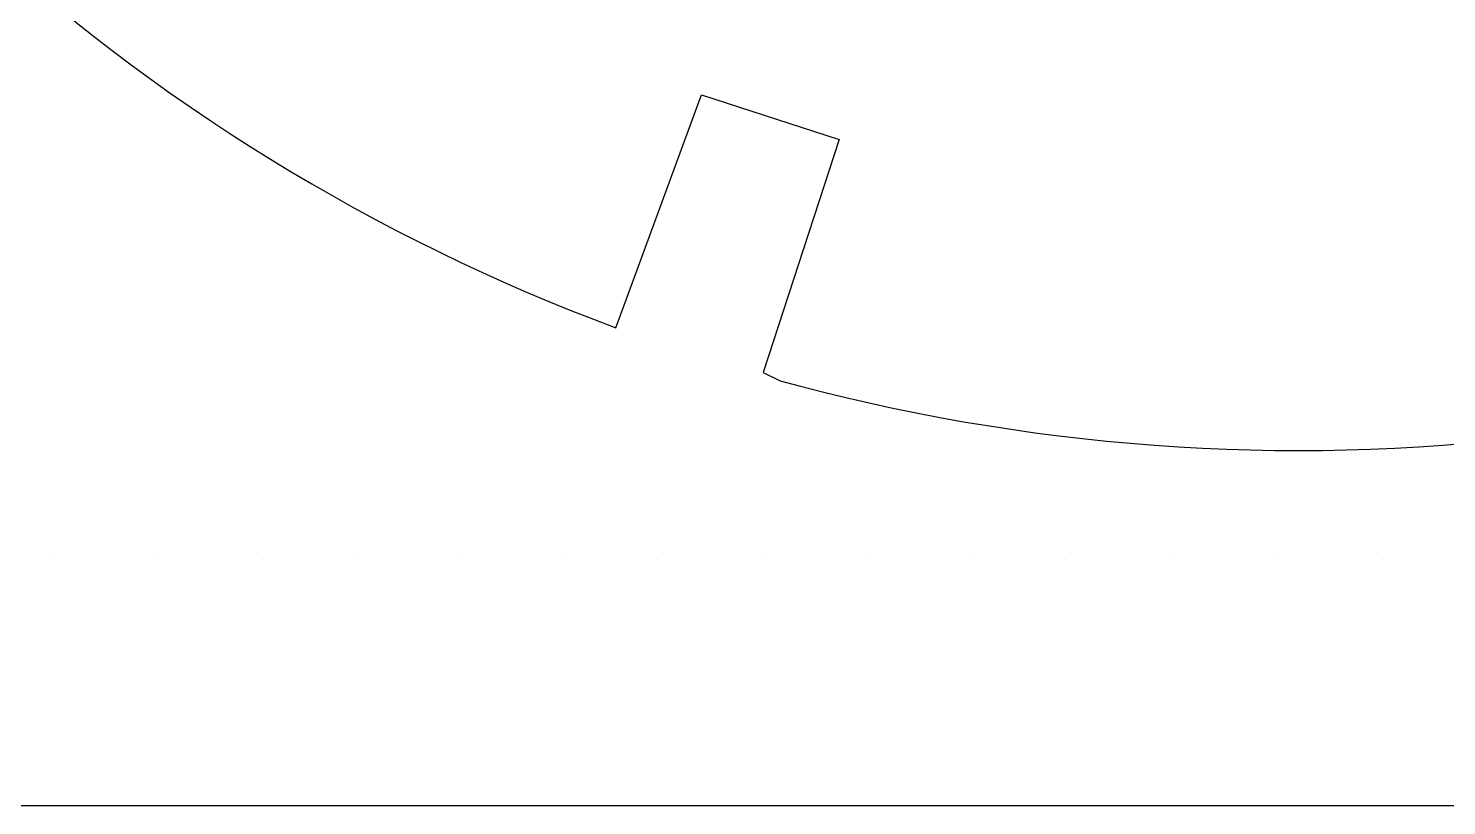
# Model space of a CAD drawing. Header units: metres. Extents: x 0 to 18, y 0 to 24.
# Drawn here: x 11.305 to 13.045, y 0 to 0.954 of the extents above; entities that cross this region are included whole.
import ezdxf

# ---------------------------------------------------------------- set-up
doc = ezdxf.new("R2010")
doc.units = ezdxf.units.M

msp = doc.modelspace()

# ---------------------------------------------------------------- linework, layer by layer
at = {"layer": 'annotation', "color": 1}
for p, q in [((11.334045, 0.310738), (11.334045, 0.310738)), ((11.334045, 0.310738), (11.334045, 0.310738)), ((11.334045, 0.310738), (11.334045, 0.310738)), ((11.334045, 0.310738), (11.334045, 0.310738)), ((11.334045, 0.310738), (11.334045, 0.310738)), ((11.334045, 0.310738), (11.334045, 0.310738)), ((11.334045, 0.310738), (11.334045, 0.310738)), ((11.334045, 0.310738), (11.334045, 0.310738)), ((11.334045, 0.310738), (11.334045, 0.310738)), ((11.334045, 0.310738), (11.334045, 0.310738)), ((11.334045, 0.310738), (11.334045, 0.310738)), ((11.334045, 0.310738), (11.334045, 0.310738)), ((11.334045, 0.310738), (11.334045, 0.310738)), ((11.334045, 0.310738), (11.334045, 0.310738)), ((11.334045, 0.310738), (11.334045, 0.310738)), ((11.334045, 0.310738), (11.334045, 0.310738)), ((11.334045, 0.310738), (11.334045, 0.310738)), ((11.334045, 0.310738), (11.334045, 0.310738)), ((11.334045, 0.310738), (11.334045, 0.310738)), ((11.334045, 0.310738), (11.334045, 0.310738)), ((11.334045, 0.310738), (11.334045, 0.310738)), ((11.334045, 0.310738), (11.334045, 0.310738)), ((11.334045, 0.310738), (11.334045, 0.310738)), ((11.334045, 0.310738), (11.334045, 0.310738)), ((11.334045, 0.310738), (11.334045, 0.310738)), ((11.334045, 0.310738), (11.334045, 0.310738)), ((11.334045, 0.310738), (11.334045, 0.310738)), ((11.334045, 0.310738), (11.334045, 0.310738)), ((11.334045, 0.310738), (11.334045, 0.310738)), ((11.334045, 0.310738), (11.334045, 0.310738)), ((11.334045, 0.310738), (11.334045, 0.310738)), ((11.334045, 0.310738), (11.334045, 0.310738)), ((11.334045, 0.310738), (11.334045, 0.310738)), ((11.334045, 0.310738), (11.334045, 0.310738)), ((11.334045, 0.310738), (11.334045, 0.310738)), ((11.334045, 0.310738), (11.334045, 0.310738)), ((11.334045, 0.310738), (11.334045, 0.310738)), ((11.334045, 0.310738), (11.334045, 0.310738)), ((11.334045, 0.310738), (11.334045, 0.310738)), ((11.334045, 0.310738), (11.334045, 0.310738)), ((11.334045, 0.310738), (11.334045, 0.310738)), ((11.334045, 0.310738), (11.334045, 0.310738)), ((11.334045, 0.310738), (11.334045, 0.310738)), ((11.334045, 0.310738), (11.334045, 0.310738)), ((11.334045, 0.310738), (11.334045, 0.310738)), ((11.334045, 0.310738), (11.334045, 0.310738)), ((11.334045, 0.310738), (11.334045, 0.310738)), ((11.334045, 0.310738), (11.334045, 0.310738)), ((11.334045, 0.310738), (11.334045, 0.310738)), ((11.334045, 0.310738), (11.334045, 0.310738)), ((11.334045, 0.310738), (11.334045, 0.310738)), ((11.334045, 0.310738), (11.334045, 0.310738)), ((11.334045, 0.310738), (11.334045, 0.310738)), ((11.334045, 0.310738), (11.334045, 0.310738)), ((11.334045, 0.310738), (11.334045, 0.310738)), ((11.334045, 0.310738), (11.334045, 0.310738)), ((11.334045, 0.310738), (11.334045, 0.310738)), ((11.334045, 0.310738), (11.334045, 0.310738)), ((11.334045, 0.310738), (11.334045, 0.310738)), ((11.334045, 0.310738), (11.334045, 0.310738)), ((11.334045, 0.310738), (11.334045, 0.310738)), ((11.334045, 0.310738), (11.334045, 0.310738)), ((11.334045, 0.310738), (11.334045, 0.310738)), ((11.334045, 0.310738), (11.334045, 0.310738)), ((11.334045, 0.310738), (11.334045, 0.310738)), ((11.334045, 0.310738), (11.334045, 0.310738)), ((11.334045, 0.310738), (11.334045, 0.310738)), ((11.334045, 0.310738), (11.334045, 0.310738)), ((11.334045, 0.310738), (11.334045, 0.310738)), ((11.334045, 0.310738), (11.334045, 0.310738)), ((11.334045, 0.310738), (11.334045, 0.310738)), ((11.334045, 0.310738), (11.334045, 0.310738)), ((11.334045, 0.310738), (11.334045, 0.310738)), ((11.334045, 0.310738), (11.334045, 0.310738)), ((11.334045, 0.310738), (11.334045, 0.310738)), ((11.334045, 0.310738), (11.334045, 0.310738)), ((11.334045, 0.310738), (11.334045, 0.310738)), ((11.334045, 0.310738), (11.334045, 0.310738)), ((11.334045, 0.310738), (11.334045, 0.310738)), ((11.334045, 0.310738), (11.334045, 0.310738)), ((11.334045, 0.310738), (11.334045, 0.310738)), ((11.334045, 0.310738), (11.334045, 0.310738)), ((11.334045, 0.310738), (11.334045, 0.310738)), ((11.334045, 0.310738), (11.334045, 0.310738)), ((11.334045, 0.310738), (11.334045, 0.310738)), ((11.334045, 0.310738), (11.334045, 0.310738)), ((11.334045, 0.310738), (11.334045, 0.310738)), ((11.334045, 0.310738), (11.334045, 0.310738)), ((11.334045, 0.310738), (11.334045, 0.310738)), ((11.334045, 0.310738), (11.334045, 0.310738)), ((11.334045, 0.310738), (11.334045, 0.310738)), ((11.334045, 0.310738), (11.334045, 0.310738)), ((11.334045, 0.310738), (11.334045, 0.310738)), ((11.334045, 0.310738), (11.334045, 0.310738)), ((11.334045, 0.310738), (11.334045, 0.310738)), ((11.334045, 0.310738), (11.334045, 0.310738)), ((11.459045, 0.310738), (11.459045, 0.310738)), ((11.459045, 0.310738), (11.459045, 0.310738)), ((11.459045, 0.310738), (11.459045, 0.310738)), ((11.459045, 0.310738), (11.459045, 0.310738)), ((11.459045, 0.310738), (11.459045, 0.310738)), ((11.459045, 0.310738), (11.459045, 0.310738)), ((11.459045, 0.310738), (11.459045, 0.310738)), ((11.459045, 0.310738), (11.459045, 0.310738)), ((11.459045, 0.310738), (11.459045, 0.310738)), ((11.459045, 0.310738), (11.459045, 0.310738)), ((11.459045, 0.310738), (11.459045, 0.310738)), ((11.459045, 0.310738), (11.459045, 0.310738)), ((11.584045, 0.310738), (11.584045, 0.310738)), ((11.584045, 0.310738), (11.584045, 0.310738)), ((11.584045, 0.310738), (11.584045, 0.310738)), ((11.584045, 0.310738), (11.584045, 0.310738)), ((11.584045, 0.310738), (11.584045, 0.310738)), ((11.584045, 0.310738), (11.584045, 0.310738)), ((11.584045, 0.310738), (11.584045, 0.310738)), ((11.584045, 0.310738), (11.584045, 0.310738)), ((11.584045, 0.310738), (11.584045, 0.310738)), ((11.584045, 0.310738), (11.584045, 0.310738)), ((11.584045, 0.310738), (11.584045, 0.310738)), ((11.584045, 0.310738), (11.584045, 0.310738)), ((11.584045, 0.310738), (11.584045, 0.310738)), ((11.584045, 0.310738), (11.584045, 0.310738)), ((11.584045, 0.310738), (11.584045, 0.310738)), ((11.584045, 0.310738), (11.584045, 0.310738)), ((11.584045, 0.310738), (11.584045, 0.310738)), ((11.584045, 0.310738), (11.584045, 0.310738)), ((11.584045, 0.310738), (11.584045, 0.310738)), ((11.584045, 0.310738), (11.584045, 0.310738)), ((11.584045, 0.310738), (11.584045, 0.310738)), ((11.584045, 0.310738), (11.584045, 0.310738)), ((11.584045, 0.310738), (11.584045, 0.310738)), ((11.584045, 0.310738), (11.584045, 0.310738)), ((11.584045, 0.310738), (11.584045, 0.310738)), ((11.584045, 0.310738), (11.584045, 0.310738)), ((11.584045, 0.310738), (11.584045, 0.310738)), ((11.584045, 0.310738), (11.584045, 0.310738)), ((11.584045, 0.310738), (11.584045, 0.310738)), ((11.584045, 0.310738), (11.584045, 0.310738)), ((11.584045, 0.310738), (11.584045, 0.310738)), ((11.584045, 0.310738), (11.584045, 0.310738)), ((11.584045, 0.310738), (11.584045, 0.310738)), ((11.584045, 0.310738), (11.584045, 0.310738)), ((11.584045, 0.310738), (11.584045, 0.310738)), ((11.584045, 0.310738), (11.584045, 0.310738)), ((11.584045, 0.310738), (11.584045, 0.310738)), ((11.584045, 0.310738), (11.584045, 0.310738)), ((11.584045, 0.310738), (11.584045, 0.310738)), ((11.584045, 0.310738), (11.584045, 0.310738)), ((11.584045, 0.310738), (11.584045, 0.310738)), ((11.584045, 0.310738), (11.584045, 0.310738)), ((11.584045, 0.310738), (11.584045, 0.310738)), ((11.584045, 0.310738), (11.584045, 0.310738)), ((11.584045, 0.310738), (11.584045, 0.310738)), ((11.584045, 0.310738), (11.584045, 0.310738)), ((11.584045, 0.310738), (11.584045, 0.310738)), ((11.584045, 0.310738), (11.584045, 0.310738)), ((11.584045, 0.310738), (11.584045, 0.310738)), ((11.584045, 0.310738), (11.584045, 0.310738)), ((11.584045, 0.310738), (11.584045, 0.310738)), ((11.584045, 0.310738), (11.584045, 0.310738)), ((11.584045, 0.310738), (11.584045, 0.310738)), ((11.584045, 0.310738), (11.584045, 0.310738)), ((11.584045, 0.310738), (11.584045, 0.310738)), ((11.584045, 0.310738), (11.584045, 0.310738)), ((11.584045, 0.310738), (11.584045, 0.310738)), ((11.584045, 0.310738), (11.584045, 0.310738)), ((11.584045, 0.310738), (11.584045, 0.310738)), ((11.584045, 0.310738), (11.584045, 0.310738)), ((11.584045, 0.310738), (11.584045, 0.310738)), ((11.584045, 0.310738), (11.584045, 0.310738)), ((11.584045, 0.310738), (11.584045, 0.310738)), ((11.584045, 0.310738), (11.584045, 0.310738)), ((11.584045, 0.310738), (11.584045, 0.310738)), ((11.584045, 0.310738), (11.584045, 0.310738)), ((11.584045, 0.310738), (11.584045, 0.310738)), ((11.584045, 0.310738), (11.584045, 0.310738)), ((11.584045, 0.310738), (11.584045, 0.310738)), ((11.584045, 0.310738), (11.584045, 0.310738)), ((11.584045, 0.310738), (11.584045, 0.310738)), ((11.584045, 0.310738), (11.584045, 0.310738)), ((11.584045, 0.310738), (11.584045, 0.310738)), ((11.584045, 0.310738), (11.584045, 0.310738)), ((11.584045, 0.310738), (11.584045, 0.310738)), ((11.584045, 0.310738), (11.584045, 0.310738)), ((11.709045, 0.310738), (11.709045, 0.310738)), ((11.709045, 0.310738), (11.709045, 0.310738)), ((11.709045, 0.310738), (11.709045, 0.310738)), ((11.709045, 0.310738), (11.709045, 0.310738)), ((11.709045, 0.310738), (11.709045, 0.310738)), ((11.709045, 0.310738), (11.709045, 0.310738)), ((11.709045, 0.310738), (11.709045, 0.310738)), ((11.709045, 0.310738), (11.709045, 0.310738)), ((11.709045, 0.310738), (11.709045, 0.310738)), ((11.709045, 0.310738), (11.709045, 0.310738)), ((11.709045, 0.310738), (11.709045, 0.310738)), ((11.709045, 0.310738), (11.709045, 0.310738)), ((11.709045, 0.310738), (11.709045, 0.310738)), ((11.709045, 0.310738), (11.709045, 0.310738)), ((11.709045, 0.310738), (11.709045, 0.310738)), ((11.709045, 0.310738), (11.709045, 0.310738)), ((11.709045, 0.310738), (11.709045, 0.310738)), ((11.709045, 0.310738), (11.709045, 0.310738)), ((11.709045, 0.310738), (11.709045, 0.310738)), ((11.709045, 0.310738), (11.709045, 0.310738)), ((11.709045, 0.310738), (11.709045, 0.310738)), ((11.709045, 0.310738), (11.709045, 0.310738)), ((11.709045, 0.310738), (11.709045, 0.310738)), ((11.709045, 0.310738), (11.709045, 0.310738)), ((11.709045, 0.310738), (11.709045, 0.310738)), ((11.709045, 0.310738), (11.709045, 0.310738)), ((11.709045, 0.310738), (11.709045, 0.310738)), ((11.709045, 0.310738), (11.709045, 0.310738)), ((11.709045, 0.310738), (11.709045, 0.310738)), ((11.709045, 0.310738), (11.709045, 0.310738)), ((11.709045, 0.310738), (11.709045, 0.310738)), ((11.709045, 0.310738), (11.709045, 0.310738)), ((11.709045, 0.310738), (11.709045, 0.310738)), ((11.709045, 0.310738), (11.709045, 0.310738)), ((11.709045, 0.310738), (11.709045, 0.310738)), ((11.709045, 0.310738), (11.709045, 0.310738)), ((11.709045, 0.310738), (11.709045, 0.310738)), ((11.709045, 0.310738), (11.709045, 0.310738)), ((11.709045, 0.310738), (11.709045, 0.310738)), ((11.709045, 0.310738), (11.709045, 0.310738)), ((11.709045, 0.310738), (11.709045, 0.310738)), ((11.709045, 0.310738), (11.709045, 0.310738)), ((11.709045, 0.310738), (11.709045, 0.310738)), ((11.709045, 0.310738), (11.709045, 0.310738)), ((11.709045, 0.310738), (11.709045, 0.310738)), ((11.709045, 0.310738), (11.709045, 0.310738)), ((11.709045, 0.310738), (11.709045, 0.310738)), ((11.709045, 0.310738), (11.709045, 0.310738)), ((11.709045, 0.310738), (11.709045, 0.310738)), ((11.709045, 0.310738), (11.709045, 0.310738)), ((11.709045, 0.310738), (11.709045, 0.310738)), ((11.709045, 0.310738), (11.709045, 0.310738)), ((11.709045, 0.310738), (11.709045, 0.310738)), ((11.709045, 0.310738), (11.709045, 0.310738)), ((11.709045, 0.310738), (11.709045, 0.310738)), ((11.834045, 0.310738), (11.834045, 0.310738)), ((11.834045, 0.310738), (11.834045, 0.310738)), ((11.834045, 0.310738), (11.834045, 0.310738)), ((11.834045, 0.310738), (11.834045, 0.310738)), ((11.834045, 0.310738), (11.834045, 0.310738)), ((11.834045, 0.310738), (11.834045, 0.310738)), ((11.834045, 0.310738), (11.834045, 0.310738)), ((11.834045, 0.310738), (11.834045, 0.310738)), ((11.834045, 0.310738), (11.834045, 0.310738)), ((11.834045, 0.310738), (11.834045, 0.310738)), ((11.834045, 0.310738), (11.834045, 0.310738)), ((11.834045, 0.310738), (11.834045, 0.310738)), ((11.834045, 0.310738), (11.834045, 0.310738)), ((11.834045, 0.310738), (11.834045, 0.310738)), ((11.834045, 0.310738), (11.834045, 0.310738)), ((11.834045, 0.310738), (11.834045, 0.310738)), ((11.834045, 0.310738), (11.834045, 0.310738)), ((11.834045, 0.310738), (11.834045, 0.310738)), ((11.834045, 0.310738), (11.834045, 0.310738)), ((11.834045, 0.310738), (11.834045, 0.310738)), ((11.834045, 0.310738), (11.834045, 0.310738)), ((11.834045, 0.310738), (11.834045, 0.310738)), ((11.834045, 0.310738), (11.834045, 0.310738)), ((11.834045, 0.310738), (11.834045, 0.310738)), ((11.834045, 0.310738), (11.834045, 0.310738)), ((11.834045, 0.310738), (11.834045, 0.310738)), ((11.834045, 0.310738), (11.834045, 0.310738)), ((11.834045, 0.310738), (11.834045, 0.310738)), ((11.834045, 0.310738), (11.834045, 0.310738)), ((11.834045, 0.310738), (11.834045, 0.310738)), ((11.834045, 0.310738), (11.834045, 0.310738)), ((11.834045, 0.310738), (11.834045, 0.310738)), ((11.834045, 0.310738), (11.834045, 0.310738)), ((11.834045, 0.310738), (11.834045, 0.310738)), ((11.834045, 0.310738), (11.834045, 0.310738)), ((11.834045, 0.310738), (11.834045, 0.310738)), ((11.834045, 0.310738), (11.834045, 0.310738)), ((11.834045, 0.310738), (11.834045, 0.310738)), ((11.834045, 0.310738), (11.834045, 0.310738)), ((11.834045, 0.310738), (11.834045, 0.310738)), ((11.834045, 0.310738), (11.834045, 0.310738)), ((11.834045, 0.310738), (11.834045, 0.310738)), ((11.834045, 0.310738), (11.834045, 0.310738)), ((11.834045, 0.310738), (11.834045, 0.310738)), ((11.834045, 0.310738), (11.834045, 0.310738)), ((11.834045, 0.310738), (11.834045, 0.310738)), ((11.834045, 0.310738), (11.834045, 0.310738)), ((11.834045, 0.310738), (11.834045, 0.310738)), ((11.834045, 0.310738), (11.834045, 0.310738)), ((11.834045, 0.310738), (11.834045, 0.310738)), ((11.834045, 0.310738), (11.834045, 0.310738)), ((11.834045, 0.310738), (11.834045, 0.310738)), ((11.834045, 0.310738), (11.834045, 0.310738)), ((11.834045, 0.310738), (11.834045, 0.310738)), ((11.834045, 0.310738), (11.834045, 0.310738)), ((11.834045, 0.310738), (11.834045, 0.310738)), ((11.834045, 0.310738), (11.834045, 0.310738)), ((11.834045, 0.310738), (11.834045, 0.310738)), ((11.834045, 0.310738), (11.834045, 0.310738)), ((11.834045, 0.310738), (11.834045, 0.310738)), ((11.834045, 0.310738), (11.834045, 0.310738)), ((11.834045, 0.310738), (11.834045, 0.310738)), ((11.834045, 0.310738), (11.834045, 0.310738)), ((11.834045, 0.310738), (11.834045, 0.310738)), ((11.834045, 0.310738), (11.834045, 0.310738)), ((11.834045, 0.310738), (11.834045, 0.310738)), ((11.834045, 0.310738), (11.834045, 0.310738)), ((11.834045, 0.310738), (11.834045, 0.310738)), ((11.834045, 0.310738), (11.834045, 0.310738)), ((11.834045, 0.310738), (11.834045, 0.310738)), ((11.834045, 0.310738), (11.834045, 0.310738)), ((11.834045, 0.310738), (11.834045, 0.310738)), ((11.834045, 0.310738), (11.834045, 0.310738)), ((11.834045, 0.310738), (11.834045, 0.310738)), ((11.834045, 0.310738), (11.834045, 0.310738)), ((11.834045, 0.310738), (11.834045, 0.310738)), ((11.834045, 0.310738), (11.834045, 0.310738)), ((11.834045, 0.310738), (11.834045, 0.310738)), ((11.834045, 0.310738), (11.834045, 0.310738)), ((11.834045, 0.310738), (11.834045, 0.310738)), ((11.834045, 0.310738), (11.834045, 0.310738)), ((11.834045, 0.310738), (11.834045, 0.310738)), ((11.834045, 0.310738), (11.834045, 0.310738)), ((11.834045, 0.310738), (11.834045, 0.310738)), ((11.834045, 0.310738), (11.834045, 0.310738)), ((11.834045, 0.310738), (11.834045, 0.310738)), ((11.834045, 0.310738), (11.834045, 0.310738)), ((11.834045, 0.310738), (11.834045, 0.310738)), ((11.834045, 0.310738), (11.834045, 0.310738)), ((11.834045, 0.310738), (11.834045, 0.310738)), ((11.834045, 0.310738), (11.834045, 0.310738)), ((11.834045, 0.310738), (11.834045, 0.310738)), ((11.834045, 0.310738), (11.834045, 0.310738)), ((11.834045, 0.310738), (11.834045, 0.310738)), ((11.834045, 0.310738), (11.834045, 0.310738)), ((11.834045, 0.310738), (11.834045, 0.310738)), ((11.834045, 0.310738), (11.834045, 0.310738)), ((11.834045, 0.310738), (11.834045, 0.310738)), ((11.834045, 0.310738), (11.834045, 0.310738)), ((11.834045, 0.310738), (11.834045, 0.310738)), ((11.834045, 0.310738), (11.834045, 0.310738)), ((11.834045, 0.310738), (11.834045, 0.310738)), ((11.834045, 0.310738), (11.834045, 0.310738)), ((11.834045, 0.310738), (11.834045, 0.310738)), ((11.834045, 0.310738), (11.834045, 0.310738)), ((11.834045, 0.310738), (11.834045, 0.310738)), ((11.834045, 0.310738), (11.834045, 0.310738)), ((11.834045, 0.310738), (11.834045, 0.310738)), ((11.834045, 0.310738), (11.834045, 0.310738)), ((11.834045, 0.310738), (11.834045, 0.310738)), ((11.834045, 0.310738), (11.834045, 0.310738)), ((11.834045, 0.310738), (11.834045, 0.310738)), ((11.834045, 0.310738), (11.834045, 0.310738)), ((11.834045, 0.310738), (11.834045, 0.310738)), ((11.834045, 0.310738), (11.834045, 0.310738)), ((11.959045, 0.310738), (11.959045, 0.310738)), ((11.959045, 0.310738), (11.959045, 0.310738)), ((11.959045, 0.310738), (11.959045, 0.310738)), ((11.959045, 0.310738), (11.959045, 0.310738)), ((11.959045, 0.310738), (11.959045, 0.310738)), ((11.959045, 0.310738), (11.959045, 0.310738)), ((11.959045, 0.310738), (11.959045, 0.310738)), ((11.959045, 0.310738), (11.959045, 0.310738)), ((11.959045, 0.310738), (11.959045, 0.310738)), ((11.959045, 0.310738), (11.959045, 0.310738)), ((11.959045, 0.310738), (11.959045, 0.310738)), ((11.959045, 0.310738), (11.959045, 0.310738)), ((11.959045, 0.310738), (11.959045, 0.310738)), ((11.959045, 0.310738), (11.959045, 0.310738)), ((11.959045, 0.310738), (11.959045, 0.310738)), ((11.959045, 0.310738), (11.959045, 0.310738)), ((11.959045, 0.310738), (11.959045, 0.310738)), ((11.959045, 0.310738), (11.959045, 0.310738)), ((11.959045, 0.310738), (11.959045, 0.310738)), ((11.959045, 0.310738), (11.959045, 0.310738)), ((11.959045, 0.310738), (11.959045, 0.310738)), ((11.959045, 0.310738), (11.959045, 0.310738)), ((11.959045, 0.310738), (11.959045, 0.310738)), ((11.959045, 0.310738), (11.959045, 0.310738)), ((11.959045, 0.310738), (11.959045, 0.310738)), ((11.959045, 0.310738), (11.959045, 0.310738)), ((11.959045, 0.310738), (11.959045, 0.310738)), ((11.959045, 0.310738), (11.959045, 0.310738)), ((11.959045, 0.310738), (11.959045, 0.310738)), ((11.959045, 0.310738), (11.959045, 0.310738)), ((11.959045, 0.310738), (11.959045, 0.310738)), ((11.959045, 0.310738), (11.959045, 0.310738)), ((11.959045, 0.310738), (11.959045, 0.310738)), ((11.959045, 0.310738), (11.959045, 0.310738)), ((11.959045, 0.310738), (11.959045, 0.310738)), ((11.959045, 0.310738), (11.959045, 0.310738)), ((11.959045, 0.310738), (11.959045, 0.310738)), ((11.959045, 0.310738), (11.959045, 0.310738)), ((11.959045, 0.310738), (11.959045, 0.310738)), ((11.959045, 0.310738), (11.959045, 0.310738)), ((11.959045, 0.310738), (11.959045, 0.310738)), ((11.959045, 0.310738), (11.959045, 0.310738)), ((12.084045, 0.310738), (12.084045, 0.310738)), ((12.084045, 0.310738), (12.084045, 0.310738)), ((12.084045, 0.310738), (12.084045, 0.310738)), ((12.084045, 0.310738), (12.084045, 0.310738)), ((12.084045, 0.310738), (12.084045, 0.310738)), ((12.084045, 0.310738), (12.084045, 0.310738)), ((12.084045, 0.310738), (12.084045, 0.310738)), ((12.084045, 0.310738), (12.084045, 0.310738)), ((12.084045, 0.310738), (12.084045, 0.310738)), ((12.084045, 0.310738), (12.084045, 0.310738)), ((12.084045, 0.310738), (12.084045, 0.310738)), ((12.084045, 0.310738), (12.084045, 0.310738)), ((12.084045, 0.310738), (12.084045, 0.310738)), ((12.209045, 0.310738), (12.209045, 0.310738)), ((12.209045, 0.310738), (12.209045, 0.310738)), ((12.209045, 0.310738), (12.209045, 0.310738)), ((12.209045, 0.310738), (12.209045, 0.310738)), ((12.209045, 0.310738), (12.209045, 0.310738)), ((12.209045, 0.310738), (12.209045, 0.310738)), ((12.209045, 0.310738), (12.209045, 0.310738)), ((12.209045, 0.310738), (12.209045, 0.310738)), ((12.209045, 0.310738), (12.209045, 0.310738)), ((12.209045, 0.310738), (12.209045, 0.310738)), ((12.209045, 0.310738), (12.209045, 0.310738)), ((12.209045, 0.310738), (12.209045, 0.310738)), ((12.209045, 0.310738), (12.209045, 0.310738)), ((12.209045, 0.310738), (12.209045, 0.310738)), ((12.209045, 0.310738), (12.209045, 0.310738)), ((12.209045, 0.310738), (12.209045, 0.310738)), ((12.209045, 0.310738), (12.209045, 0.310738)), ((12.209045, 0.310738), (12.209045, 0.310738)), ((12.209045, 0.310738), (12.209045, 0.310738)), ((12.209045, 0.310738), (12.209045, 0.310738)), ((12.209045, 0.310738), (12.209045, 0.310738)), ((12.209045, 0.310738), (12.209045, 0.310738)), ((12.209045, 0.310738), (12.209045, 0.310738)), ((12.209045, 0.310738), (12.209045, 0.310738)), ((12.209045, 0.310738), (12.209045, 0.310738)), ((12.209045, 0.310738), (12.209045, 0.310738)), ((12.209045, 0.310738), (12.209045, 0.310738)), ((12.209045, 0.310738), (12.209045, 0.310738)), ((12.209045, 0.310738), (12.209045, 0.310738)), ((12.209045, 0.310738), (12.209045, 0.310738)), ((12.209045, 0.310738), (12.209045, 0.310738)), ((12.209045, 0.310738), (12.209045, 0.310738)), ((12.209045, 0.310738), (12.209045, 0.310738)), ((12.209045, 0.310738), (12.209045, 0.310738)), ((12.209045, 0.310738), (12.209045, 0.310738)), ((12.209045, 0.310738), (12.209045, 0.310738)), ((12.209045, 0.310738), (12.209045, 0.310738)), ((12.209045, 0.310738), (12.209045, 0.310738)), ((12.209045, 0.310738), (12.209045, 0.310738)), ((12.209045, 0.310738), (12.209045, 0.310738)), ((12.209045, 0.310738), (12.209045, 0.310738)), ((12.209045, 0.310738), (12.209045, 0.310738)), ((12.209045, 0.310738), (12.209045, 0.310738)), ((12.209045, 0.310738), (12.209045, 0.310738)), ((12.209045, 0.310738), (12.209045, 0.310738)), ((12.209045, 0.310738), (12.209045, 0.310738)), ((12.209045, 0.310738), (12.209045, 0.310738)), ((12.209045, 0.310738), (12.209045, 0.310738)), ((12.209045, 0.310738), (12.209045, 0.310738)), ((12.209045, 0.310738), (12.209045, 0.310738)), ((12.209045, 0.310738), (12.209045, 0.310738)), ((12.209045, 0.310738), (12.209045, 0.310738)), ((12.209045, 0.310738), (12.209045, 0.310738)), ((12.209045, 0.310738), (12.209045, 0.310738)), ((12.209045, 0.310738), (12.209045, 0.310738)), ((12.209045, 0.310738), (12.209045, 0.310738)), ((12.209045, 0.310738), (12.209045, 0.310738)), ((12.209045, 0.310738), (12.209045, 0.310738)), ((12.209045, 0.310738), (12.209045, 0.310738)), ((12.209045, 0.310738), (12.209045, 0.310738)), ((12.209045, 0.310738), (12.209045, 0.310738)), ((12.209045, 0.310738), (12.209045, 0.310738)), ((12.209045, 0.310738), (12.209045, 0.310738)), ((12.209045, 0.310738), (12.209045, 0.310738)), ((12.209045, 0.310738), (12.209045, 0.310738)), ((12.209045, 0.310738), (12.209045, 0.310738)), ((12.209045, 0.310738), (12.209045, 0.310738)), ((12.209045, 0.310738), (12.209045, 0.310738)), ((12.209045, 0.310738), (12.209045, 0.310738)), ((12.209045, 0.310738), (12.209045, 0.310738)), ((12.209045, 0.310738), (12.209045, 0.310738)), ((12.209045, 0.310738), (12.209045, 0.310738)), ((12.209045, 0.310738), (12.209045, 0.310738)), ((12.209045, 0.310738), (12.209045, 0.310738)), ((12.209045, 0.310738), (12.209045, 0.310738)), ((12.209045, 0.310738), (12.209045, 0.310738)), ((12.209045, 0.310738), (12.209045, 0.310738)), ((12.209045, 0.310738), (12.209045, 0.310738)), ((12.209045, 0.310738), (12.209045, 0.310738)), ((12.209045, 0.310738), (12.209045, 0.310738)), ((12.209045, 0.310738), (12.209045, 0.310738)), ((12.209045, 0.310738), (12.209045, 0.310738)), ((12.209045, 0.310738), (12.209045, 0.310738)), ((12.209045, 0.310738), (12.209045, 0.310738)), ((12.209045, 0.310738), (12.209045, 0.310738)), ((12.209045, 0.310738), (12.209045, 0.310738)), ((12.209045, 0.310738), (12.209045, 0.310738)), ((12.209045, 0.310738), (12.209045, 0.310738)), ((12.209045, 0.310738), (12.209045, 0.310738)), ((12.209045, 0.310738), (12.209045, 0.310738)), ((12.209045, 0.310738), (12.209045, 0.310738)), ((12.209045, 0.310738), (12.209045, 0.310738)), ((12.209045, 0.310738), (12.209045, 0.310738)), ((12.209045, 0.310738), (12.209045, 0.310738)), ((12.209045, 0.310738), (12.209045, 0.310738)), ((12.334045, 0.310738), (12.334045, 0.310738)), ((12.334045, 0.310738), (12.334045, 0.310738)), ((12.334045, 0.310738), (12.334045, 0.310738)), ((12.334045, 0.310738), (12.334045, 0.310738)), ((12.334045, 0.310738), (12.334045, 0.310738)), ((12.334045, 0.310738), (12.334045, 0.310738)), ((12.334045, 0.310738), (12.334045, 0.310738)), ((12.334045, 0.310738), (12.334045, 0.310738)), ((12.334045, 0.310738), (12.334045, 0.310738)), ((12.334045, 0.310738), (12.334045, 0.310738)), ((12.334045, 0.310738), (12.334045, 0.310738)), ((12.334045, 0.310738), (12.334045, 0.310738)), ((12.334045, 0.310738), (12.334045, 0.310738)), ((12.334045, 0.310738), (12.334045, 0.310738)), ((12.334045, 0.310738), (12.334045, 0.310738)), ((12.334045, 0.310738), (12.334045, 0.310738)), ((12.334045, 0.310738), (12.334045, 0.310738)), ((12.334045, 0.310738), (12.334045, 0.310738)), ((12.334045, 0.310738), (12.334045, 0.310738)), ((12.334045, 0.310738), (12.334045, 0.310738)), ((12.334045, 0.310738), (12.334045, 0.310738)), ((12.334045, 0.310738), (12.334045, 0.310738)), ((12.334045, 0.310738), (12.334045, 0.310738)), ((12.334045, 0.310738), (12.334045, 0.310738)), ((12.334045, 0.310738), (12.334045, 0.310738)), ((12.334045, 0.310738), (12.334045, 0.310738)), ((12.334045, 0.310738), (12.334045, 0.310738)), ((12.334045, 0.310738), (12.334045, 0.310738)), ((12.334045, 0.310738), (12.334045, 0.310738)), ((12.334045, 0.310738), (12.334045, 0.310738)), ((12.334045, 0.310738), (12.334045, 0.310738)), ((12.334045, 0.310738), (12.334045, 0.310738)), ((12.334045, 0.310738), (12.334045, 0.310738)), ((12.334045, 0.310738), (12.334045, 0.310738)), ((12.334045, 0.310738), (12.334045, 0.310738)), ((12.334045, 0.310738), (12.334045, 0.310738)), ((12.334045, 0.310738), (12.334045, 0.310738)), ((12.334045, 0.310738), (12.334045, 0.310738)), ((12.334045, 0.310738), (12.334045, 0.310738)), ((12.334045, 0.310738), (12.334045, 0.310738)), ((12.334045, 0.310738), (12.334045, 0.310738)), ((12.334045, 0.310738), (12.334045, 0.310738)), ((12.334045, 0.310738), (12.334045, 0.310738)), ((12.334045, 0.310738), (12.334045, 0.310738)), ((12.334045, 0.310738), (12.334045, 0.310738)), ((12.334045, 0.310738), (12.334045, 0.310738)), ((12.334045, 0.310738), (12.334045, 0.310738)), ((12.334045, 0.310738), (12.334045, 0.310738)), ((12.334045, 0.310738), (12.334045, 0.310738)), ((12.334045, 0.310738), (12.334045, 0.310738)), ((12.334045, 0.310738), (12.334045, 0.310738)), ((12.334045, 0.310738), (12.334045, 0.310738)), ((12.334045, 0.310738), (12.334045, 0.310738)), ((12.334045, 0.310738), (12.334045, 0.310738)), ((12.334045, 0.310738), (12.334045, 0.310738)), ((12.334045, 0.310738), (12.334045, 0.310738)), ((12.334045, 0.310738), (12.334045, 0.310738)), ((12.334045, 0.310738), (12.334045, 0.310738)), ((12.334045, 0.310738), (12.334045, 0.310738)), ((12.334045, 0.310738), (12.334045, 0.310738)), ((12.334045, 0.310738), (12.334045, 0.310738)), ((12.334045, 0.310738), (12.334045, 0.310738)), ((12.334045, 0.310738), (12.334045, 0.310738)), ((12.334045, 0.310738), (12.334045, 0.310738)), ((12.334045, 0.310738), (12.334045, 0.310738)), ((12.334045, 0.310738), (12.334045, 0.310738)), ((12.334045, 0.310738), (12.334045, 0.310738)), ((12.334045, 0.310738), (12.334045, 0.310738)), ((12.334045, 0.310738), (12.334045, 0.310738)), ((12.334045, 0.310738), (12.334045, 0.310738)), ((12.334045, 0.310738), (12.334045, 0.310738)), ((12.334045, 0.310738), (12.334045, 0.310738)), ((12.334045, 0.310738), (12.334045, 0.310738)), ((12.334045, 0.310738), (12.334045, 0.310738)), ((12.334045, 0.310738), (12.334045, 0.310738)), ((12.334045, 0.310738), (12.334045, 0.310738)), ((12.334045, 0.310738), (12.334045, 0.310738)), ((12.334045, 0.310738), (12.334045, 0.310738)), ((12.334045, 0.310738), (12.334045, 0.310738)), ((12.334045, 0.310738), (12.334045, 0.310738)), ((12.334045, 0.310738), (12.334045, 0.310738)), ((12.334045, 0.310738), (12.334045, 0.310738)), ((12.334045, 0.310738), (12.334045, 0.310738)), ((12.334045, 0.310738), (12.334045, 0.310738)), ((12.334045, 0.310738), (12.334045, 0.310738)), ((12.334045, 0.310738), (12.334045, 0.310738)), ((12.334045, 0.310738), (12.334045, 0.310738)), ((12.334045, 0.310738), (12.334045, 0.310738)), ((12.334045, 0.310738), (12.334045, 0.310738)), ((12.334045, 0.310738), (12.334045, 0.310738)), ((12.334045, 0.310738), (12.334045, 0.310738)), ((12.334045, 0.310738), (12.334045, 0.310738)), ((12.334045, 0.310738), (12.334045, 0.310738)), ((12.334045, 0.310738), (12.334045, 0.310738)), ((12.334045, 0.310738), (12.334045, 0.310738)), ((12.459045, 0.310738), (12.459045, 0.310738)), ((12.459045, 0.310738), (12.459045, 0.310738)), ((12.459045, 0.310738), (12.459045, 0.310738)), ((12.459045, 0.310738), (12.459045, 0.310738)), ((12.459045, 0.310738), (12.459045, 0.310738)), ((12.459045, 0.310738), (12.459045, 0.310738)), ((12.459045, 0.310738), (12.459045, 0.310738)), ((12.459045, 0.310738), (12.459045, 0.310738)), ((12.459045, 0.310738), (12.459045, 0.310738)), ((12.459045, 0.310738), (12.459045, 0.310738)), ((12.459045, 0.310738), (12.459045, 0.310738)), ((12.459045, 0.310738), (12.459045, 0.310738)), ((12.459045, 0.310738), (12.459045, 0.310738)), ((12.459045, 0.310738), (12.459045, 0.310738)), ((12.459045, 0.310738), (12.459045, 0.310738)), ((12.459045, 0.310738), (12.459045, 0.310738)), ((12.459045, 0.310738), (12.459045, 0.310738)), ((12.459045, 0.310738), (12.459045, 0.310738)), ((12.459045, 0.310738), (12.459045, 0.310738)), ((12.459045, 0.310738), (12.459045, 0.310738)), ((12.459045, 0.310738), (12.459045, 0.310738)), ((12.459045, 0.310738), (12.459045, 0.310738)), ((12.459045, 0.310738), (12.459045, 0.310738)), ((12.459045, 0.310738), (12.459045, 0.310738)), ((12.459045, 0.310738), (12.459045, 0.310738)), ((12.459045, 0.310738), (12.459045, 0.310738)), ((12.459045, 0.310738), (12.459045, 0.310738)), ((12.459045, 0.310738), (12.459045, 0.310738)), ((12.459045, 0.310738), (12.459045, 0.310738)), ((12.459045, 0.310738), (12.459045, 0.310738)), ((12.459045, 0.310738), (12.459045, 0.310738)), ((12.459045, 0.310738), (12.459045, 0.310738)), ((12.459045, 0.310738), (12.459045, 0.310738)), ((12.459045, 0.310738), (12.459045, 0.310738)), ((12.459045, 0.310738), (12.459045, 0.310738)), ((12.459045, 0.310738), (12.459045, 0.310738)), ((12.459045, 0.310738), (12.459045, 0.310738)), ((12.459045, 0.310738), (12.459045, 0.310738)), ((12.459045, 0.310738), (12.459045, 0.310738)), ((12.459045, 0.310738), (12.459045, 0.310738)), ((12.459045, 0.310738), (12.459045, 0.310738)), ((12.459045, 0.310738), (12.459045, 0.310738)), ((12.459045, 0.310738), (12.459045, 0.310738)), ((12.459045, 0.310738), (12.459045, 0.310738)), ((12.459045, 0.310738), (12.459045, 0.310738)), ((12.459045, 0.310738), (12.459045, 0.310738)), ((12.459045, 0.310738), (12.459045, 0.310738)), ((12.459045, 0.310738), (12.459045, 0.310738)), ((12.459045, 0.310738), (12.459045, 0.310738)), ((12.459045, 0.310738), (12.459045, 0.310738)), ((12.459045, 0.310738), (12.459045, 0.310738)), ((12.459045, 0.310738), (12.459045, 0.310738)), ((12.459045, 0.310738), (12.459045, 0.310738)), ((12.459045, 0.310738), (12.459045, 0.310738)), ((12.459045, 0.310738), (12.459045, 0.310738)), ((12.459045, 0.310738), (12.459045, 0.310738)), ((12.459045, 0.310738), (12.459045, 0.310738)), ((12.459045, 0.310738), (12.459045, 0.310738)), ((12.459045, 0.310738), (12.459045, 0.310738)), ((12.459045, 0.310738), (12.459045, 0.310738)), ((12.459045, 0.310738), (12.459045, 0.310738)), ((12.459045, 0.310738), (12.459045, 0.310738)), ((12.459045, 0.310738), (12.459045, 0.310738)), ((12.459045, 0.310738), (12.459045, 0.310738)), ((12.459045, 0.310738), (12.459045, 0.310738)), ((12.459045, 0.310738), (12.459045, 0.310738)), ((12.459045, 0.310738), (12.459045, 0.310738)), ((12.459045, 0.310738), (12.459045, 0.310738)), ((12.459045, 0.310738), (12.459045, 0.310738)), ((12.459045, 0.310738), (12.459045, 0.310738)), ((12.459045, 0.310738), (12.459045, 0.310738)), ((12.459045, 0.310738), (12.459045, 0.310738)), ((12.459045, 0.310738), (12.459045, 0.310738)), ((12.459045, 0.310738), (12.459045, 0.310738)), ((12.459045, 0.310738), (12.459045, 0.310738)), ((12.459045, 0.310738), (12.459045, 0.310738)), ((12.459045, 0.310738), (12.459045, 0.310738)), ((12.459045, 0.310738), (12.459045, 0.310738)), ((12.459045, 0.310738), (12.459045, 0.310738)), ((12.459045, 0.310738), (12.459045, 0.310738)), ((12.459045, 0.310738), (12.459045, 0.310738)), ((12.459045, 0.310738), (12.459045, 0.310738)), ((12.459045, 0.310738), (12.459045, 0.310738)), ((12.459045, 0.310738), (12.459045, 0.310738)), ((12.459045, 0.310738), (12.459045, 0.310738)), ((12.459045, 0.310738), (12.459045, 0.310738)), ((12.459045, 0.310738), (12.459045, 0.310738)), ((12.459045, 0.310738), (12.459045, 0.310738)), ((12.459045, 0.310738), (12.459045, 0.310738)), ((12.459045, 0.310738), (12.459045, 0.310738)), ((12.459045, 0.310738), (12.459045, 0.310738)), ((12.459045, 0.310738), (12.459045, 0.310738)), ((12.459045, 0.310738), (12.459045, 0.310738)), ((12.459045, 0.310738), (12.459045, 0.310738)), ((12.459045, 0.310738), (12.459045, 0.310738)), ((12.459045, 0.310738), (12.459045, 0.310738)), ((12.584045, 0.310738), (12.584045, 0.310738)), ((12.584045, 0.310738), (12.584045, 0.310738)), ((12.584045, 0.310738), (12.584045, 0.310738)), ((12.584045, 0.310738), (12.584045, 0.310738)), ((12.584045, 0.310738), (12.584045, 0.310738)), ((12.584045, 0.310738), (12.584045, 0.310738)), ((12.584045, 0.310738), (12.584045, 0.310738)), ((12.584045, 0.310738), (12.584045, 0.310738)), ((12.584045, 0.310738), (12.584045, 0.310738)), ((12.584045, 0.310738), (12.584045, 0.310738)), ((12.584045, 0.310738), (12.584045, 0.310738)), ((12.584045, 0.310738), (12.584045, 0.310738)), ((12.584045, 0.310738), (12.584045, 0.310738)), ((12.584045, 0.310738), (12.584045, 0.310738)), ((12.584045, 0.310738), (12.584045, 0.310738)), ((12.584045, 0.310738), (12.584045, 0.310738)), ((12.584045, 0.310738), (12.584045, 0.310738)), ((12.584045, 0.310738), (12.584045, 0.310738)), ((12.584045, 0.310738), (12.584045, 0.310738)), ((12.584045, 0.310738), (12.584045, 0.310738)), ((12.584045, 0.310738), (12.584045, 0.310738)), ((12.584045, 0.310738), (12.584045, 0.310738)), ((12.584045, 0.310738), (12.584045, 0.310738)), ((12.584045, 0.310738), (12.584045, 0.310738)), ((12.584045, 0.310738), (12.584045, 0.310738)), ((12.584045, 0.310738), (12.584045, 0.310738)), ((12.584045, 0.310738), (12.584045, 0.310738)), ((12.584045, 0.310738), (12.584045, 0.310738)), ((12.584045, 0.310738), (12.584045, 0.310738)), ((12.584045, 0.310738), (12.584045, 0.310738)), ((12.584045, 0.310738), (12.584045, 0.310738)), ((12.584045, 0.310738), (12.584045, 0.310738)), ((12.584045, 0.310738), (12.584045, 0.310738)), ((12.584045, 0.310738), (12.584045, 0.310738)), ((12.584045, 0.310738), (12.584045, 0.310738)), ((12.584045, 0.310738), (12.584045, 0.310738)), ((12.584045, 0.310738), (12.584045, 0.310738)), ((12.584045, 0.310738), (12.584045, 0.310738)), ((12.584045, 0.310738), (12.584045, 0.310738)), ((12.584045, 0.310738), (12.584045, 0.310738)), ((12.584045, 0.310738), (12.584045, 0.310738)), ((12.584045, 0.310738), (12.584045, 0.310738)), ((12.584045, 0.310738), (12.584045, 0.310738)), ((12.584045, 0.310738), (12.584045, 0.310738)), ((12.584045, 0.310738), (12.584045, 0.310738)), ((12.584045, 0.310738), (12.584045, 0.310738)), ((12.584045, 0.310738), (12.584045, 0.310738)), ((12.584045, 0.310738), (12.584045, 0.310738)), ((12.584045, 0.310738), (12.584045, 0.310738)), ((12.584045, 0.310738), (12.584045, 0.310738)), ((12.584045, 0.310738), (12.584045, 0.310738)), ((12.584045, 0.310738), (12.584045, 0.310738)), ((12.584045, 0.310738), (12.584045, 0.310738)), ((12.584045, 0.310738), (12.584045, 0.310738)), ((12.584045, 0.310738), (12.584045, 0.310738)), ((12.584045, 0.310738), (12.584045, 0.310738)), ((12.584045, 0.310738), (12.584045, 0.310738)), ((12.584045, 0.310738), (12.584045, 0.310738)), ((12.584045, 0.310738), (12.584045, 0.310738)), ((12.584045, 0.310738), (12.584045, 0.310738)), ((12.584045, 0.310738), (12.584045, 0.310738)), ((12.584045, 0.310738), (12.584045, 0.310738)), ((12.584045, 0.310738), (12.584045, 0.310738)), ((12.584045, 0.310738), (12.584045, 0.310738)), ((12.584045, 0.310738), (12.584045, 0.310738)), ((12.584045, 0.310738), (12.584045, 0.310738)), ((12.584045, 0.310738), (12.584045, 0.310738)), ((12.584045, 0.310738), (12.584045, 0.310738)), ((12.584045, 0.310738), (12.584045, 0.310738)), ((12.584045, 0.310738), (12.584045, 0.310738)), ((12.584045, 0.310738), (12.584045, 0.310738)), ((12.584045, 0.310738), (12.584045, 0.310738)), ((12.584045, 0.310738), (12.584045, 0.310738)), ((12.584045, 0.310738), (12.584045, 0.310738)), ((12.584045, 0.310738), (12.584045, 0.310738)), ((12.584045, 0.310738), (12.584045, 0.310738)), ((12.584045, 0.310738), (12.584045, 0.310738)), ((12.584045, 0.310738), (12.584045, 0.310738)), ((12.584045, 0.310738), (12.584045, 0.310738)), ((12.584045, 0.310738), (12.584045, 0.310738)), ((12.584045, 0.310738), (12.584045, 0.310738)), ((12.584045, 0.310738), (12.584045, 0.310738)), ((12.584045, 0.310738), (12.584045, 0.310738)), ((12.584045, 0.310738), (12.584045, 0.310738)), ((12.584045, 0.310738), (12.584045, 0.310738)), ((12.584045, 0.310738), (12.584045, 0.310738)), ((12.584045, 0.310738), (12.584045, 0.310738)), ((12.584045, 0.310738), (12.584045, 0.310738)), ((12.584045, 0.310738), (12.584045, 0.310738)), ((12.584045, 0.310738), (12.584045, 0.310738)), ((12.584045, 0.310738), (12.584045, 0.310738)), ((12.584045, 0.310738), (12.584045, 0.310738)), ((12.584045, 0.310738), (12.584045, 0.310738)), ((12.584045, 0.310738), (12.584045, 0.310738)), ((12.584045, 0.310738), (12.584045, 0.310738)), ((12.584045, 0.310738), (12.584045, 0.310738)), ((12.584045, 0.310738), (12.584045, 0.310738)), ((12.584045, 0.310738), (12.584045, 0.310738)), ((12.584045, 0.310738), (12.584045, 0.310738)), ((12.584045, 0.310738), (12.584045, 0.310738)), ((12.584045, 0.310738), (12.584045, 0.310738)), ((12.584045, 0.310738), (12.584045, 0.310738)), ((12.584045, 0.310738), (12.584045, 0.310738)), ((12.584045, 0.310738), (12.584045, 0.310738)), ((12.584045, 0.310738), (12.584045, 0.310738)), ((12.584045, 0.310738), (12.584045, 0.310738)), ((12.584045, 0.310738), (12.584045, 0.310738)), ((12.584045, 0.310738), (12.584045, 0.310738)), ((12.584045, 0.310738), (12.584045, 0.310738)), ((12.584045, 0.310738), (12.584045, 0.310738)), ((12.584045, 0.310738), (12.584045, 0.310738)), ((12.584045, 0.310738), (12.584045, 0.310738)), ((12.584045, 0.310738), (12.584045, 0.310738)), ((12.584045, 0.310738), (12.584045, 0.310738)), ((12.584045, 0.310738), (12.584045, 0.310738)), ((12.584045, 0.310738), (12.584045, 0.310738)), ((12.584045, 0.310738), (12.584045, 0.310738)), ((12.584045, 0.310738), (12.584045, 0.310738)), ((12.584045, 0.310738), (12.584045, 0.310738)), ((12.584045, 0.310738), (12.584045, 0.310738)), ((12.584045, 0.310738), (12.584045, 0.310738)), ((12.584045, 0.310738), (12.584045, 0.310738)), ((12.709045, 0.310738), (12.709045, 0.310738)), ((12.709045, 0.310738), (12.709045, 0.310738)), ((12.709045, 0.310738), (12.709045, 0.310738)), ((12.709045, 0.310738), (12.709045, 0.310738)), ((12.709045, 0.310738), (12.709045, 0.310738)), ((12.709045, 0.310738), (12.709045, 0.310738)), ((12.709045, 0.310738), (12.709045, 0.310738)), ((12.709045, 0.310738), (12.709045, 0.310738)), ((12.709045, 0.310738), (12.709045, 0.310738)), ((12.709045, 0.310738), (12.709045, 0.310738)), ((12.709045, 0.310738), (12.709045, 0.310738)), ((12.709045, 0.310738), (12.709045, 0.310738)), ((12.709045, 0.310738), (12.709045, 0.310738)), ((12.709045, 0.310738), (12.709045, 0.310738)), ((12.709045, 0.310738), (12.709045, 0.310738)), ((12.709045, 0.310738), (12.709045, 0.310738)), ((12.709045, 0.310738), (12.709045, 0.310738)), ((12.709045, 0.310738), (12.709045, 0.310738)), ((12.709045, 0.310738), (12.709045, 0.310738)), ((12.709045, 0.310738), (12.709045, 0.310738)), ((12.709045, 0.310738), (12.709045, 0.310738)), ((12.709045, 0.310738), (12.709045, 0.310738)), ((12.709045, 0.310738), (12.709045, 0.310738)), ((12.709045, 0.310738), (12.709045, 0.310738)), ((12.709045, 0.310738), (12.709045, 0.310738)), ((12.709045, 0.310738), (12.709045, 0.310738)), ((12.709045, 0.310738), (12.709045, 0.310738)), ((12.709045, 0.310738), (12.709045, 0.310738)), ((12.709045, 0.310738), (12.709045, 0.310738)), ((12.709045, 0.310738), (12.709045, 0.310738)), ((12.709045, 0.310738), (12.709045, 0.310738)), ((12.709045, 0.310738), (12.709045, 0.310738)), ((12.709045, 0.310738), (12.709045, 0.310738)), ((12.709045, 0.310738), (12.709045, 0.310738)), ((12.709045, 0.310738), (12.709045, 0.310738)), ((12.709045, 0.310738), (12.709045, 0.310738)), ((12.709045, 0.310738), (12.709045, 0.310738)), ((12.709045, 0.310738), (12.709045, 0.310738)), ((12.709045, 0.310738), (12.709045, 0.310738)), ((12.709045, 0.310738), (12.709045, 0.310738)), ((12.709045, 0.310738), (12.709045, 0.310738)), ((12.709045, 0.310738), (12.709045, 0.310738)), ((12.709045, 0.310738), (12.709045, 0.310738)), ((12.709045, 0.310738), (12.709045, 0.310738)), ((12.709045, 0.310738), (12.709045, 0.310738)), ((12.709045, 0.310738), (12.709045, 0.310738)), ((12.709045, 0.310738), (12.709045, 0.310738)), ((12.709045, 0.310738), (12.709045, 0.310738)), ((12.709045, 0.310738), (12.709045, 0.310738)), ((12.709045, 0.310738), (12.709045, 0.310738)), ((12.709045, 0.310738), (12.709045, 0.310738)), ((12.709045, 0.310738), (12.709045, 0.310738)), ((12.709045, 0.310738), (12.709045, 0.310738)), ((12.709045, 0.310738), (12.709045, 0.310738)), ((12.709045, 0.310738), (12.709045, 0.310738)), ((12.709045, 0.310738), (12.709045, 0.310738)), ((12.709045, 0.310738), (12.709045, 0.310738)), ((12.709045, 0.310738), (12.709045, 0.310738)), ((12.709045, 0.310738), (12.709045, 0.310738)), ((12.709045, 0.310738), (12.709045, 0.310738)), ((12.709045, 0.310738), (12.709045, 0.310738)), ((12.709045, 0.310738), (12.709045, 0.310738)), ((12.709045, 0.310738), (12.709045, 0.310738)), ((12.709045, 0.310738), (12.709045, 0.310738)), ((12.709045, 0.310738), (12.709045, 0.310738)), ((12.709045, 0.310738), (12.709045, 0.310738)), ((12.709045, 0.310738), (12.709045, 0.310738)), ((12.709045, 0.310738), (12.709045, 0.310738)), ((12.709045, 0.310738), (12.709045, 0.310738)), ((12.709045, 0.310738), (12.709045, 0.310738)), ((12.709045, 0.310738), (12.709045, 0.310738)), ((12.709045, 0.310738), (12.709045, 0.310738)), ((12.709045, 0.310738), (12.709045, 0.310738)), ((12.709045, 0.310738), (12.709045, 0.310738)), ((12.709045, 0.310738), (12.709045, 0.310738)), ((12.709045, 0.310738), (12.709045, 0.310738)), ((12.709045, 0.310738), (12.709045, 0.310738)), ((12.709045, 0.310738), (12.709045, 0.310738)), ((12.709045, 0.310738), (12.709045, 0.310738)), ((12.709045, 0.310738), (12.709045, 0.310738)), ((12.709045, 0.310738), (12.709045, 0.310738)), ((12.709045, 0.310738), (12.709045, 0.310738)), ((12.709045, 0.310738), (12.709045, 0.310738)), ((12.709045, 0.310738), (12.709045, 0.310738)), ((12.709045, 0.310738), (12.709045, 0.310738)), ((12.709045, 0.310738), (12.709045, 0.310738)), ((12.709045, 0.310738), (12.709045, 0.310738)), ((12.709045, 0.310738), (12.709045, 0.310738)), ((12.709045, 0.310738), (12.709045, 0.310738)), ((12.709045, 0.310738), (12.709045, 0.310738)), ((12.709045, 0.310738), (12.709045, 0.310738)), ((12.709045, 0.310738), (12.709045, 0.310738)), ((12.709045, 0.310738), (12.709045, 0.310738)), ((12.709045, 0.310738), (12.709045, 0.310738)), ((12.709045, 0.310738), (12.709045, 0.310738)), ((12.709045, 0.310738), (12.709045, 0.310738)), ((12.834045, 0.310738), (12.834045, 0.310738)), ((12.834045, 0.310738), (12.834045, 0.310738)), ((12.834045, 0.310738), (12.834045, 0.310738)), ((12.834045, 0.310738), (12.834045, 0.310738)), ((12.834045, 0.310738), (12.834045, 0.310738)), ((12.834045, 0.310738), (12.834045, 0.310738)), ((12.834045, 0.310738), (12.834045, 0.310738)), ((12.834045, 0.310738), (12.834045, 0.310738)), ((12.834045, 0.310738), (12.834045, 0.310738)), ((12.834045, 0.310738), (12.834045, 0.310738)), ((12.834045, 0.310738), (12.834045, 0.310738)), ((12.834045, 0.310738), (12.834045, 0.310738)), ((12.834045, 0.310738), (12.834045, 0.310738)), ((12.834045, 0.310738), (12.834045, 0.310738)), ((12.834045, 0.310738), (12.834045, 0.310738)), ((12.834045, 0.310738), (12.834045, 0.310738)), ((12.834045, 0.310738), (12.834045, 0.310738)), ((12.834045, 0.310738), (12.834045, 0.310738)), ((12.834045, 0.310738), (12.834045, 0.310738)), ((12.834045, 0.310738), (12.834045, 0.310738)), ((12.834045, 0.310738), (12.834045, 0.310738)), ((12.834045, 0.310738), (12.834045, 0.310738)), ((12.834045, 0.310738), (12.834045, 0.310738)), ((12.834045, 0.310738), (12.834045, 0.310738)), ((12.834045, 0.310738), (12.834045, 0.310738)), ((12.834045, 0.310738), (12.834045, 0.310738)), ((12.834045, 0.310738), (12.834045, 0.310738)), ((12.834045, 0.310738), (12.834045, 0.310738)), ((12.834045, 0.310738), (12.834045, 0.310738)), ((12.834045, 0.310738), (12.834045, 0.310738)), ((12.834045, 0.310738), (12.834045, 0.310738)), ((12.834045, 0.310738), (12.834045, 0.310738)), ((12.834045, 0.310738), (12.834045, 0.310738)), ((12.834045, 0.310738), (12.834045, 0.310738)), ((12.834045, 0.310738), (12.834045, 0.310738)), ((12.834045, 0.310738), (12.834045, 0.310738)), ((12.834045, 0.310738), (12.834045, 0.310738)), ((12.834045, 0.310738), (12.834045, 0.310738)), ((12.834045, 0.310738), (12.834045, 0.310738)), ((12.834045, 0.310738), (12.834045, 0.310738)), ((12.834045, 0.310738), (12.834045, 0.310738)), ((12.834045, 0.310738), (12.834045, 0.310738)), ((12.834045, 0.310738), (12.834045, 0.310738)), ((12.834045, 0.310738), (12.834045, 0.310738)), ((12.834045, 0.310738), (12.834045, 0.310738)), ((12.834045, 0.310738), (12.834045, 0.310738)), ((12.834045, 0.310738), (12.834045, 0.310738)), ((12.834045, 0.310738), (12.834045, 0.310738)), ((12.834045, 0.310738), (12.834045, 0.310738)), ((12.834045, 0.310738), (12.834045, 0.310738)), ((12.834045, 0.310738), (12.834045, 0.310738)), ((12.834045, 0.310738), (12.834045, 0.310738)), ((12.834045, 0.310738), (12.834045, 0.310738)), ((12.834045, 0.310738), (12.834045, 0.310738)), ((12.834045, 0.310738), (12.834045, 0.310738)), ((12.834045, 0.310738), (12.834045, 0.310738)), ((12.834045, 0.310738), (12.834045, 0.310738)), ((12.834045, 0.310738), (12.834045, 0.310738)), ((12.834045, 0.310738), (12.834045, 0.310738)), ((12.834045, 0.310738), (12.834045, 0.310738)), ((12.834045, 0.310738), (12.834045, 0.310738)), ((12.834045, 0.310738), (12.834045, 0.310738)), ((12.834045, 0.310738), (12.834045, 0.310738)), ((12.834045, 0.310738), (12.834045, 0.310738)), ((12.834045, 0.310738), (12.834045, 0.310738)), ((12.834045, 0.310738), (12.834045, 0.310738)), ((12.834045, 0.310738), (12.834045, 0.310738)), ((12.834045, 0.310738), (12.834045, 0.310738)), ((12.834045, 0.310738), (12.834045, 0.310738)), ((12.834045, 0.310738), (12.834045, 0.310738)), ((12.834045, 0.310738), (12.834045, 0.310738)), ((12.834045, 0.310738), (12.834045, 0.310738)), ((12.834045, 0.310738), (12.834045, 0.310738)), ((12.834045, 0.310738), (12.834045, 0.310738)), ((12.834045, 0.310738), (12.834045, 0.310738)), ((12.834045, 0.310738), (12.834045, 0.310738)), ((12.834045, 0.310738), (12.834045, 0.310738)), ((12.834045, 0.310738), (12.834045, 0.310738)), ((12.834045, 0.310738), (12.834045, 0.310738)), ((12.834045, 0.310738), (12.834045, 0.310738)), ((12.834045, 0.310738), (12.834045, 0.310738)), ((12.834045, 0.310738), (12.834045, 0.310738)), ((12.834045, 0.310738), (12.834045, 0.310738)), ((12.834045, 0.310738), (12.834045, 0.310738)), ((12.834045, 0.310738), (12.834045, 0.310738)), ((12.834045, 0.310738), (12.834045, 0.310738)), ((12.834045, 0.310738), (12.834045, 0.310738)), ((12.834045, 0.310738), (12.834045, 0.310738)), ((12.834045, 0.310738), (12.834045, 0.310738)), ((12.834045, 0.310738), (12.834045, 0.310738)), ((12.834045, 0.310738), (12.834045, 0.310738)), ((12.834045, 0.310738), (12.834045, 0.310738)), ((12.834045, 0.310738), (12.834045, 0.310738)), ((12.834045, 0.310738), (12.834045, 0.310738)), ((12.834045, 0.310738), (12.834045, 0.310738)), ((12.834045, 0.310738), (12.834045, 0.310738)), ((12.834045, 0.310738), (12.834045, 0.310738)), ((12.959045, 0.310738), (12.959045, 0.310738)), ((12.959045, 0.310738), (12.959045, 0.310738)), ((12.959045, 0.310738), (12.959045, 0.310738)), ((12.959045, 0.310738), (12.959045, 0.310738)), ((12.959045, 0.310738), (12.959045, 0.310738)), ((12.959045, 0.310738), (12.959045, 0.310738)), ((12.959045, 0.310738), (12.959045, 0.310738)), ((12.959045, 0.310738), (12.959045, 0.310738)), ((12.959045, 0.310738), (12.959045, 0.310738)), ((12.959045, 0.310738), (12.959045, 0.310738)), ((12.959045, 0.310738), (12.959045, 0.310738)), ((12.959045, 0.310738), (12.959045, 0.310738))]:
    msp.add_line(p, q, dxfattribs=at)
at = {"layer": 'boundary', "color": 5}
for p, q in [((11.360922, 0.962857), (11.384067, 0.944571)), ((11.384067, 0.944571), (11.407424, 0.926563)), ((11.407424, 0.926563), (11.431014, 0.908838)), ((11.431014, 0.908838), (11.454828, 0.89142)), ((11.454828, 0.89142), (11.478845, 0.874282)), ((11.478845, 0.874282), (11.50307, 0.857442)), ((12.025514, 0.586376), (12.130523, 0.872257)), ((12.130523, 0.872257), (12.299336, 0.817406)), ((11.50307, 0.857442), (11.527496, 0.840898)), ((11.527496, 0.840898), (11.552121, 0.824662)), ((11.552121, 0.824662), (11.576952, 0.808726)), ((11.576952, 0.808726), (11.601971, 0.793096)), ((12.299336, 0.817406), (12.206469, 0.531592)), ((11.601971, 0.793096), (11.627182, 0.777766)), ((11.627182, 0.777766), (11.652593, 0.762763)), ((11.652593, 0.762763), (11.678164, 0.748056)), ((11.678164, 0.748056), (11.70392, 0.733677)), ((11.70392, 0.733677), (11.729853, 0.719609)), ((11.729853, 0.719609), (11.755956, 0.705856)), ((11.755956, 0.705856), (11.782233, 0.692428)), ((11.782233, 0.692428), (11.808661, 0.679329)), ((11.808661, 0.679329), (11.835255, 0.666559)), ((11.835255, 0.666559), (11.862009, 0.654101)), ((11.862009, 0.654101), (11.888897, 0.641985)), ((11.888897, 0.641985), (11.915946, 0.630185)), ((11.915946, 0.630185), (11.94313, 0.618729)), ((11.94313, 0.618729), (11.970458, 0.607614)), ((11.970458, 0.607614), (11.99792, 0.596827)), ((11.99792, 0.596827), (12.025514, 0.586376)), ((12.206469, 0.531592), (12.227169, 0.521402)), ((12.227169, 0.521402), (12.250425, 0.515119)), ((12.250425, 0.515119), (12.278986, 0.507782)), ((12.278986, 0.507782), (12.307662, 0.500787)), ((12.307662, 0.500787), (12.336405, 0.494143)), ((12.336405, 0.494143), (12.365228, 0.487854)), ((12.365228, 0.487854), (12.394119, 0.481926)), ((12.394119, 0.481926), (12.423092, 0.476349)), ((12.423092, 0.476349), (12.452129, 0.471126)), ((12.452129, 0.471126), (12.481229, 0.466268)), ((12.481229, 0.466268), (12.510383, 0.461753)), ((12.510383, 0.461753), (12.539599, 0.457604)), ((12.539599, 0.457604), (12.56885, 0.453811)), ((12.56885, 0.453811), (12.598151, 0.450379)), ((12.598151, 0.450379), (12.627499, 0.447309)), ((12.627499, 0.447309), (12.656881, 0.444601)), ((12.656881, 0.444601), (12.686279, 0.442254)), ((12.686279, 0.442254), (12.715726, 0.440252)), ((12.715726, 0.440252), (12.745177, 0.438628)), ((12.745177, 0.438628), (12.774654, 0.437362)), ((12.774654, 0.437362), (12.804136, 0.436459)), ((12.804136, 0.436459), (12.833646, 0.435918)), ((12.833646, 0.435918), (12.863145, 0.435738)), ((12.863145, 0.435738), (12.892641, 0.435918)), ((12.892641, 0.435918), (12.92214, 0.436459)), ((12.92214, 0.436459), (12.951633, 0.437362)), ((12.951633, 0.437362), (12.981101, 0.438628)), ((12.981101, 0.438628), (13.010566, 0.440252)), ((13.010566, 0.440252), (13.039996, 0.442254)), ((13.039996, 0.442254), (13.06941, 0.444601))]:
    msp.add_line(p, q, dxfattribs=at)
at = {"layer": 'frame', "color": 5}
msp.add_line((0, 0), (18, 0), dxfattribs=at)

doc.saveas('drawing.dxf')
